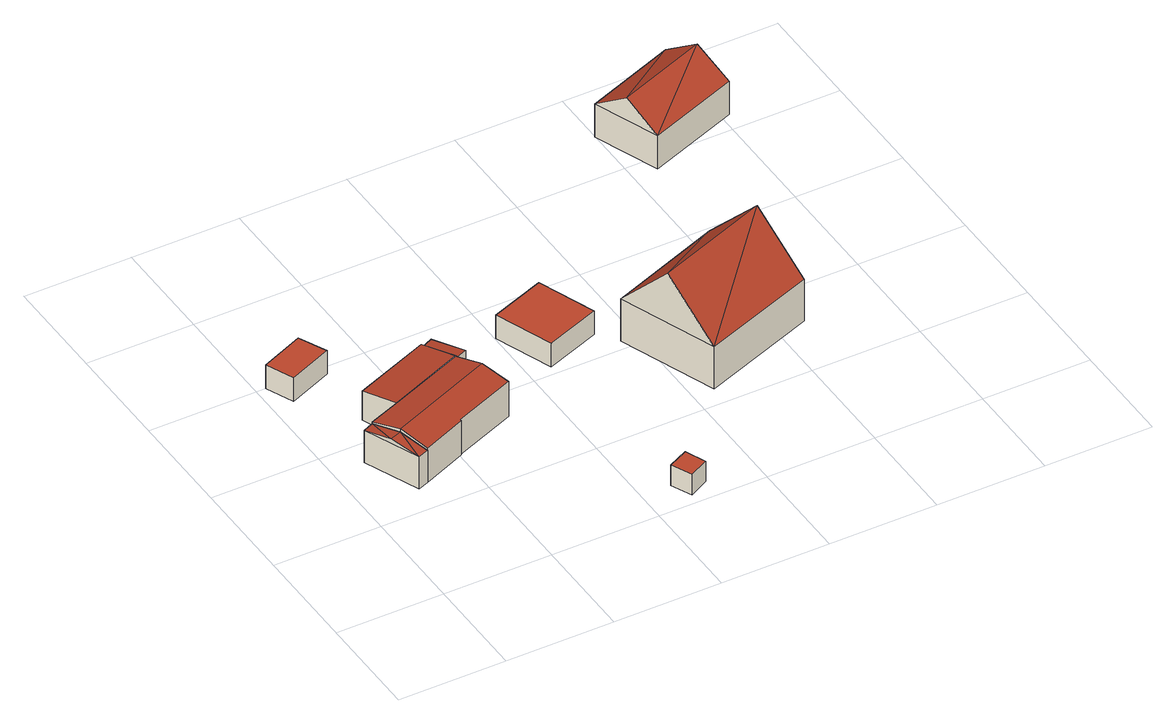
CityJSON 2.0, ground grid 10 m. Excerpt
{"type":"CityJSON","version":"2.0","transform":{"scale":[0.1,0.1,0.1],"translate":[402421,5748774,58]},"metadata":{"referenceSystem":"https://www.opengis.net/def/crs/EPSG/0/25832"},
"CityObjects":{
"building1":{"type":"Building","attributes":{"Gemeindeschluessel":"05515000","Geometrietyp2DReferenz":"3000","function":"51009_1610","roofType":"3100","measuredHeight":3.86},"geometry":[{"type":"Solid","lod":"2","boundaries":[[[[0,1,2,3]],[[4,5,1,0]],[[6,7,5,4]],[[3,2,7,6]],[[0,8,4]],[[6,9,3]],[[0,3,9]],[[9,8,0]],[[8,9,6]],[[6,4,8]],[[1,5,7,2]]]],"semantics":{"surfaces":[{"type":"WallSurface"},{"type":"RoofSurface"},{"type":"GroundSurface"}],"values":[[0,0,0,0,0,0,1,1,1,1,2]]}}]},
"building2":{"type":"Building","attributes":{"Gemeindeschluessel":"05515000","Geometrietyp2DReferenz":"3000","function":"31001_2700","roofType":"1000","measuredHeight":2.4},"geometry":[{"type":"Solid","lod":"2","boundaries":[[[[10,11,12,13]],[[14,15,11,10]],[[16,17,15,14]],[[13,12,17,16]],[[14,10,13,16]],[[11,15,17,12]]]],"semantics":{"surfaces":[{"type":"WallSurface"},{"type":"RoofSurface"},{"type":"GroundSurface"}],"values":[[0,0,0,0,1,2]]}}]},
"building3":{"type":"Building","attributes":{"Gemeindeschluessel":"05515000","Geometrietyp2DReferenz":"3000","function":"31001_3200"},"address":[{"country":"Germany","locality":"Münster","thoroughfareNumber":"223","thoroughfareName":"Zur Börgerbrücke"}],"children":["building3-1","building3-2"]},
"building3-1":{"type":"BuildingPart","attributes":{"roofType":"2100","measuredHeight":3.57},"parents":["building3"],"geometry":[{"type":"Solid","lod":"2","boundaries":[[[[18,19,20,21]],[[22,23,24,25]],[[21,20,23,22]],[[25,18,21,22]],[[19,24,23,20]],[[24,19,18,25]]]],"semantics":{"surfaces":[{"type":"WallSurface"},{"type":"RoofSurface"},{"type":"GroundSurface"},{"type":"ClosureSurface"}],"values":[[0,0,0,1,2,3]]}}]},
"building3-2":{"type":"BuildingPart","attributes":{"roofType":"3100","measuredHeight":4.17},"parents":["building3"],"geometry":[{"type":"Solid","lod":"2","boundaries":[[[[26,27,19,18]],[[28,29,27,26]],[[30,31,29,28]],[[32,33,31,30]],[[34,35,33,32]],[[36,2,35,34]],[[37,38,2,36]],[[39,7,38,37]],[[25,24,7,39]],[[36,34,32,30,28,37]],[[26,18,25,39,37,28]],[[19,27,29,31,33,35,2,38,7,24]],[[19,24,25,18]]]],"semantics":{"surfaces":[{"type":"WallSurface"},{"type":"RoofSurface"},{"type":"GroundSurface"},{"type":"ClosureSurface"}],"values":[[0,0,0,0,0,0,0,0,0,1,1,2,3]]}}]},
"building4":{"type":"Building","attributes":{"Gemeindeschluessel":"05515000","Geometrietyp2DReferenz":"3000","function":"51009_1610","roofType":"2100","measuredHeight":3.29},"geometry":[{"type":"Solid","lod":"2","boundaries":[[[[40,41,42,43]],[[44,45,41,40]],[[46,47,45,44]],[[43,42,47,46]],[[44,40,43,46]],[[41,45,47,42]]]],"semantics":{"surfaces":[{"type":"WallSurface"},{"type":"RoofSurface"},{"type":"GroundSurface"}],"values":[[0,0,0,0,1,2]]}}]},
"building5":{"type":"Building","attributes":{"Gemeindeschluessel":"05515000","Geometrietyp2DReferenz":"3000","function":"31001_2700","roofType":"1000","measuredHeight":2.12},"geometry":[{"type":"Solid","lod":"2","boundaries":[[[[48,49,50,51]],[[52,53,49,48]],[[54,55,53,52]],[[51,50,55,54]],[[52,48,51,54]],[[49,53,55,50]]]],"semantics":{"surfaces":[{"type":"WallSurface"},{"type":"RoofSurface"},{"type":"GroundSurface"}],"values":[[0,0,0,0,1,2]]}}]},
"building6":{"type":"Building","attributes":{"Gemeindeschluessel":"05515000","Geometrietyp2DReferenz":"3000","function":"31001_2460","roofType":"1000","measuredHeight":2.33},"geometry":[{"type":"Solid","lod":"2","boundaries":[[[[56,57,58,59]],[[60,61,57,56]],[[62,63,61,60]],[[59,58,63,62]],[[60,56,59,62]],[[57,61,63,58]]]],"semantics":{"surfaces":[{"type":"WallSurface"},{"type":"RoofSurface"},{"type":"GroundSurface"}],"values":[[0,0,0,0,1,2]]}}]},
"building7":{"type":"Building","attributes":{"Gemeindeschluessel":"05515000","Geometrietyp2DReferenz":"3000","function":"31001_1000","roofType":"3100","measuredHeight":9.34},"address":[{"country":"Germany","locality":"Münster","thoroughfareNumber":"225","thoroughfareName":"Zur Börgerbrücke"}],"geometry":[{"type":"Solid","lod":"2","boundaries":[[[[64,65,66,67]],[[68,69,65,64]],[[70,71,69,68]],[[67,66,71,70]],[[64,72,68]],[[70,73,67]],[[64,67,73]],[[73,72,64]],[[72,73,70]],[[70,68,72]],[[65,69,71,66]]]],"semantics":{"surfaces":[{"type":"WallSurface"},{"type":"RoofSurface"},{"type":"GroundSurface"}],"values":[[0,0,0,0,0,0,1,1,1,1,2]]}}]},
"building8":{"type":"Building","attributes":{"Gemeindeschluessel":"05515000","Geometrietyp2DReferenz":"3000","function":"31001_2460","roofType":"3100","measuredHeight":5.58},"geometry":[{"type":"Solid","lod":"2","boundaries":[[[[74,75,76,77]],[[78,79,75,74]],[[80,81,79,78]],[[77,76,81,80]],[[74,82,78]],[[80,83,77]],[[74,77,83]],[[83,82,74]],[[82,83,80]],[[80,78,82]],[[75,79,81,76]]]],"semantics":{"surfaces":[{"type":"WallSurface"},{"type":"RoofSurface"},{"type":"GroundSurface"}],"values":[[0,0,0,0,0,0,1,1,1,1,2]]}}]}
},
"vertices":[
[50,125,36],[50,125,3],[60,129,3],[60,129,36],[29,177,36],[29,177,3],[39,181,36],[39,181,3],[39,151,41],[50,155,41],
[47,314,29],[47,314,5],[7,297,5],[7,297,29],[59,288,29],[59,288,5],[18,271,29],[18,271,5],
[139,220,39],[139,220,3],[126,253,3],[126,253,33],[55,225,33],[55,225,3],[68,192,3],[68,192,38],
[139,219,39],[139,219,3],[149,195,44],[149,195,3],[159,170,39],[159,170,3],[101,147,39],[101,147,3],[101,146,38],[101,146,3],[60,129,38],[50,155,44],[50,155,3],[39,181,38],
[126,253,29],[126,253,4],[139,220,4],[139,220,36],[138,258,30],[138,258,4],[151,225,36],[151,225,4],
[246,37,24],[246,37,3],[227,28,3],[227,28,24],[254,18,24],[254,18,3],[236,9,24],[236,9,3],
[201,263,26],[201,263,2],[221,209,2],[221,209,26],[252,282,26],[252,282,2],[272,228,26],[272,228,2],
[319,117,47],[319,117,4],[425,156,4],[425,156,47],[285,208,47],[285,208,4],[391,248,47],[391,248,4],[302,162,98],[408,202,98],
[422,385,37],[422,385,3],[507,417,3],[507,417,37],[399,446,37],[399,446,3],[483,478,37],[483,478,3],[411,416,59],[495,448,59]
]}
